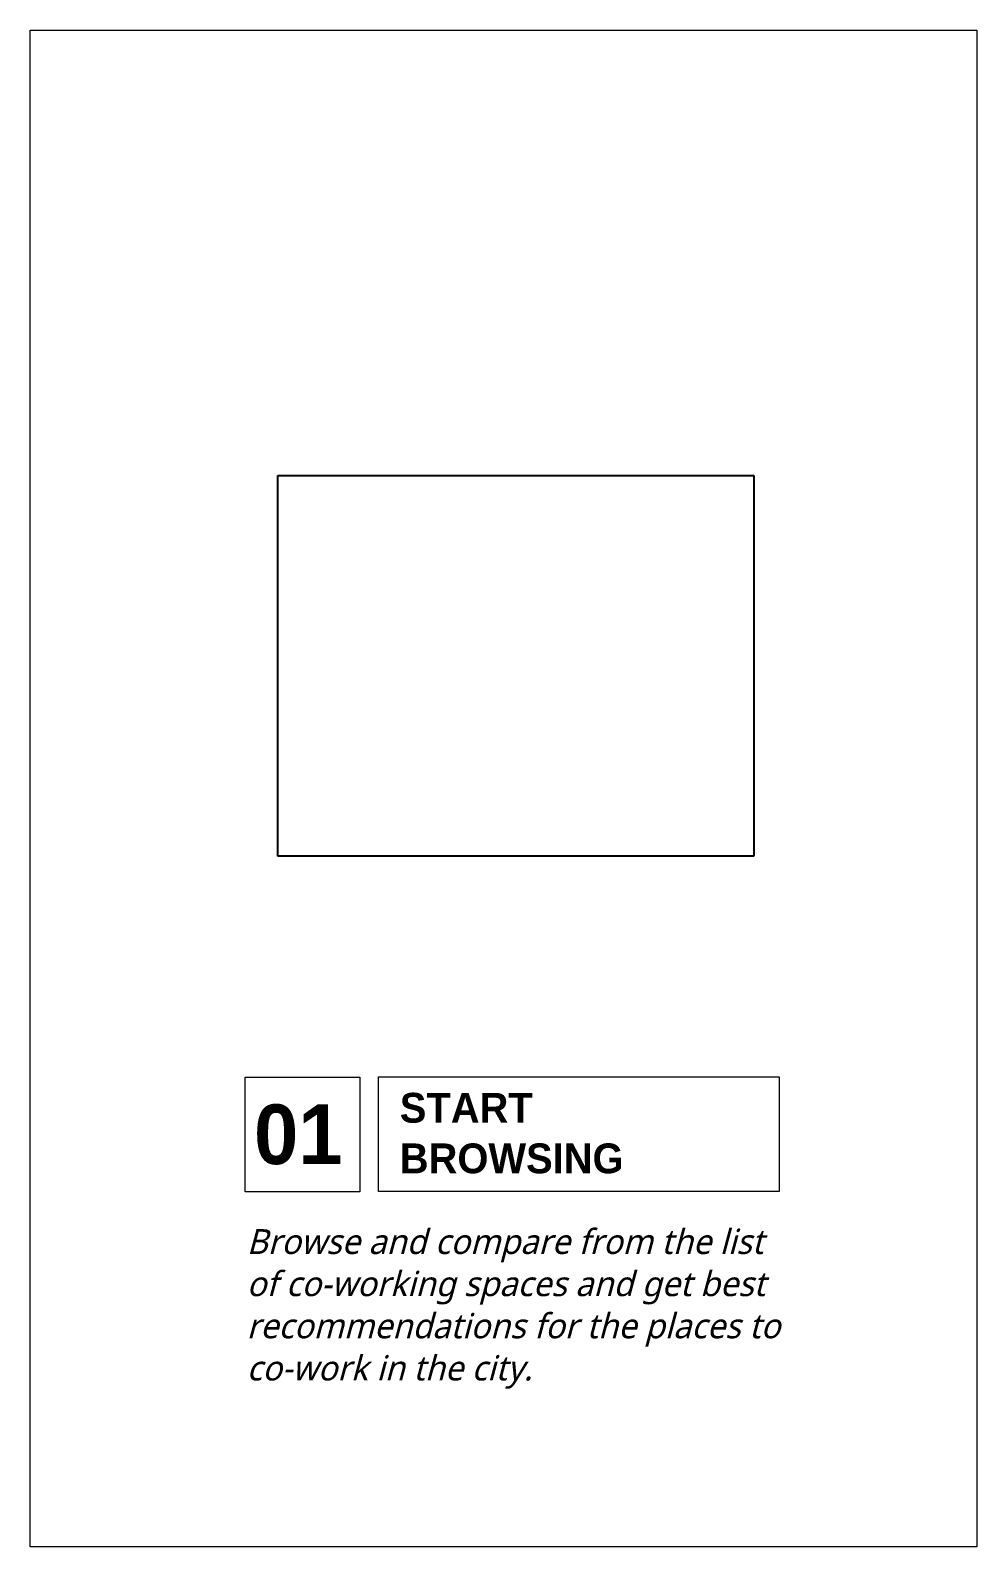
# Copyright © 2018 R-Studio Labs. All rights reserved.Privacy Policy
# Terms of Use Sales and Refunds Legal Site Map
# Model space of a CAD drawing. Header units: inches. Extents: x -8 to 10100, y -1893 to 1161.
# Drawn here: x 73 to 477, y -318 to 330 of the extents above; entities that cross this region are included whole.
import ezdxf

# ---------------------------------------------------------------- set-up
doc = ezdxf.new("R2010")
doc.units = ezdxf.units.IN
doc.header["$MEASUREMENT"] = 0
doc.layers.add('Layer 1', color=7, linetype='Continuous')
picture_1 = doc.add_image_def('image9.png', size_in_pixel=(1046, 836))

# ---------------------------------------------------------------- blocks, each defined once
blk = doc.blocks.new('block 135')
at = {"layer": 'Layer 1', "color": 18, "lineweight": 9, "true_color": 0x010101}
blk.add_lwpolyline([(213.77, -166.37), (164.79, -166.37), (164.79, -117.4), (213.77, -117.4), (213.77, -166.37)], dxfattribs=at)
at = {"layer": 'Layer 1', "color": 252, "true_color": 0x989898, "insert": (168.51, -154.93), "char_height": 25.488, "attachment_point": 7}
blk.add_mtext('\\fnevis|b1|i0|c0|p34;\\W1;01', dxfattribs=at)
blk = doc.blocks.new('block 134')
at = {"layer": 'Layer 1', "color": 18, "lineweight": 9, "true_color": 0x010101}
blk.add_lwpolyline([(392.82, -166.28), (221.65, -166.28), (221.65, -117.3), (392.82, -117.3), (392.82, -166.28)], dxfattribs=at)
at = {"layer": 'Layer 1'}
blk.add_blockref('block 135', (0, 0), dxfattribs=at)
at = {"layer": 'Layer 1', "color": 252, "true_color": 0x989898, "char_height": 12.744, "attachment_point": 7}
for s, insert in [('\\fnevis|b1|i0|c0|p34;\\W1;START ', (230.81, -137.06)), ('\\fnevis|b1|i0|c0|p34;\\W1;BROWSING', (230.81, -158.66))]:
    blk.add_mtext(s, dxfattribs=dict(at, insert=insert))
at = {"layer": 'Layer 1', "color": 8, "true_color": 0x808080, "char_height": 10.62, "attachment_point": 7}
for s, insert in [('\\fRoboto Light|b0|i1|c0|p34;\\W1;Browse and compare from the list ', (165.4, -196.52)), ('\\fRoboto Light|b0|i1|c0|p34;\\W1;of co-working spaces and get best ', (165.4, -214.52)), ('\\fRoboto Light|b0|i1|c0|p34;\\W1;recommendations for the places to ', (165.4, -232.52)), ('\\fRoboto Light|b0|i1|c0|p34;\\W1;co-work in the city.', (165.4, -250.52))]:
    blk.add_mtext(s, dxfattribs=dict(at, insert=insert))
blk = doc.blocks.new('block 141')
at = {"layer": 'Layer 1'}
image = blk.add_image(picture_1, insert=(178.68, -23), size_in_units=(203.34, 162.52), dxfattribs=at)

msp = doc.modelspace()

# ---------------------------------------------------------------- linework, layer by layer
at = {"layer": 'Layer 1', "color": 250, "lineweight": 9, "true_color": 0x231f20}
msp.add_lwpolyline([(477.27, -317.94), (72.96, -317.94), (72.96, 329.64), (477.27, 329.64), (477.27, -317.94)], dxfattribs=at)

# ---------------------------------------------------------------- block references
at = {"layer": 'Layer 1'}
for name in ['block 141', 'block 134']:
    msp.add_blockref(name, (0, 0), dxfattribs=at)

doc.saveas('drawing.dxf')
